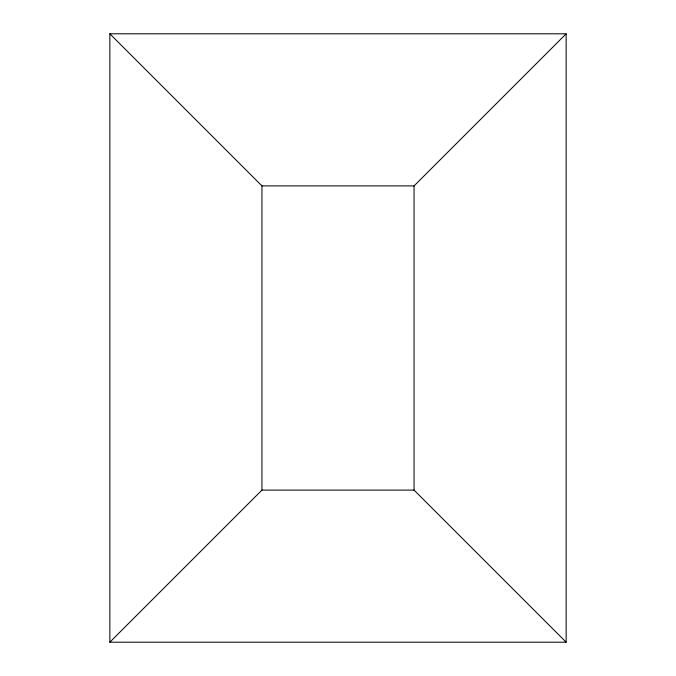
<?xml version="1.0" encoding="UTF-8"?>
<svg xmlns="http://www.w3.org/2000/svg" width="676" height="676" viewBox="0 0 676 676"><rect width="100%" height="100%" fill="white"/><g stroke="black" fill="none" stroke-linecap="round" stroke-linejoin="round"><path stroke-width="1.01" d="M566.15 642.2L414.05 490.1L414.05 185.9L566.15 33.8L109.85 33.8L109.85 642.2L566.15 642.2L566.15 33.8M109.85 642.2L261.95 490.1L261.95 185.9L109.85 33.8M261.95 185.9L414.05 185.9M261.95 490.1L414.05 490.1"/></g></svg>
